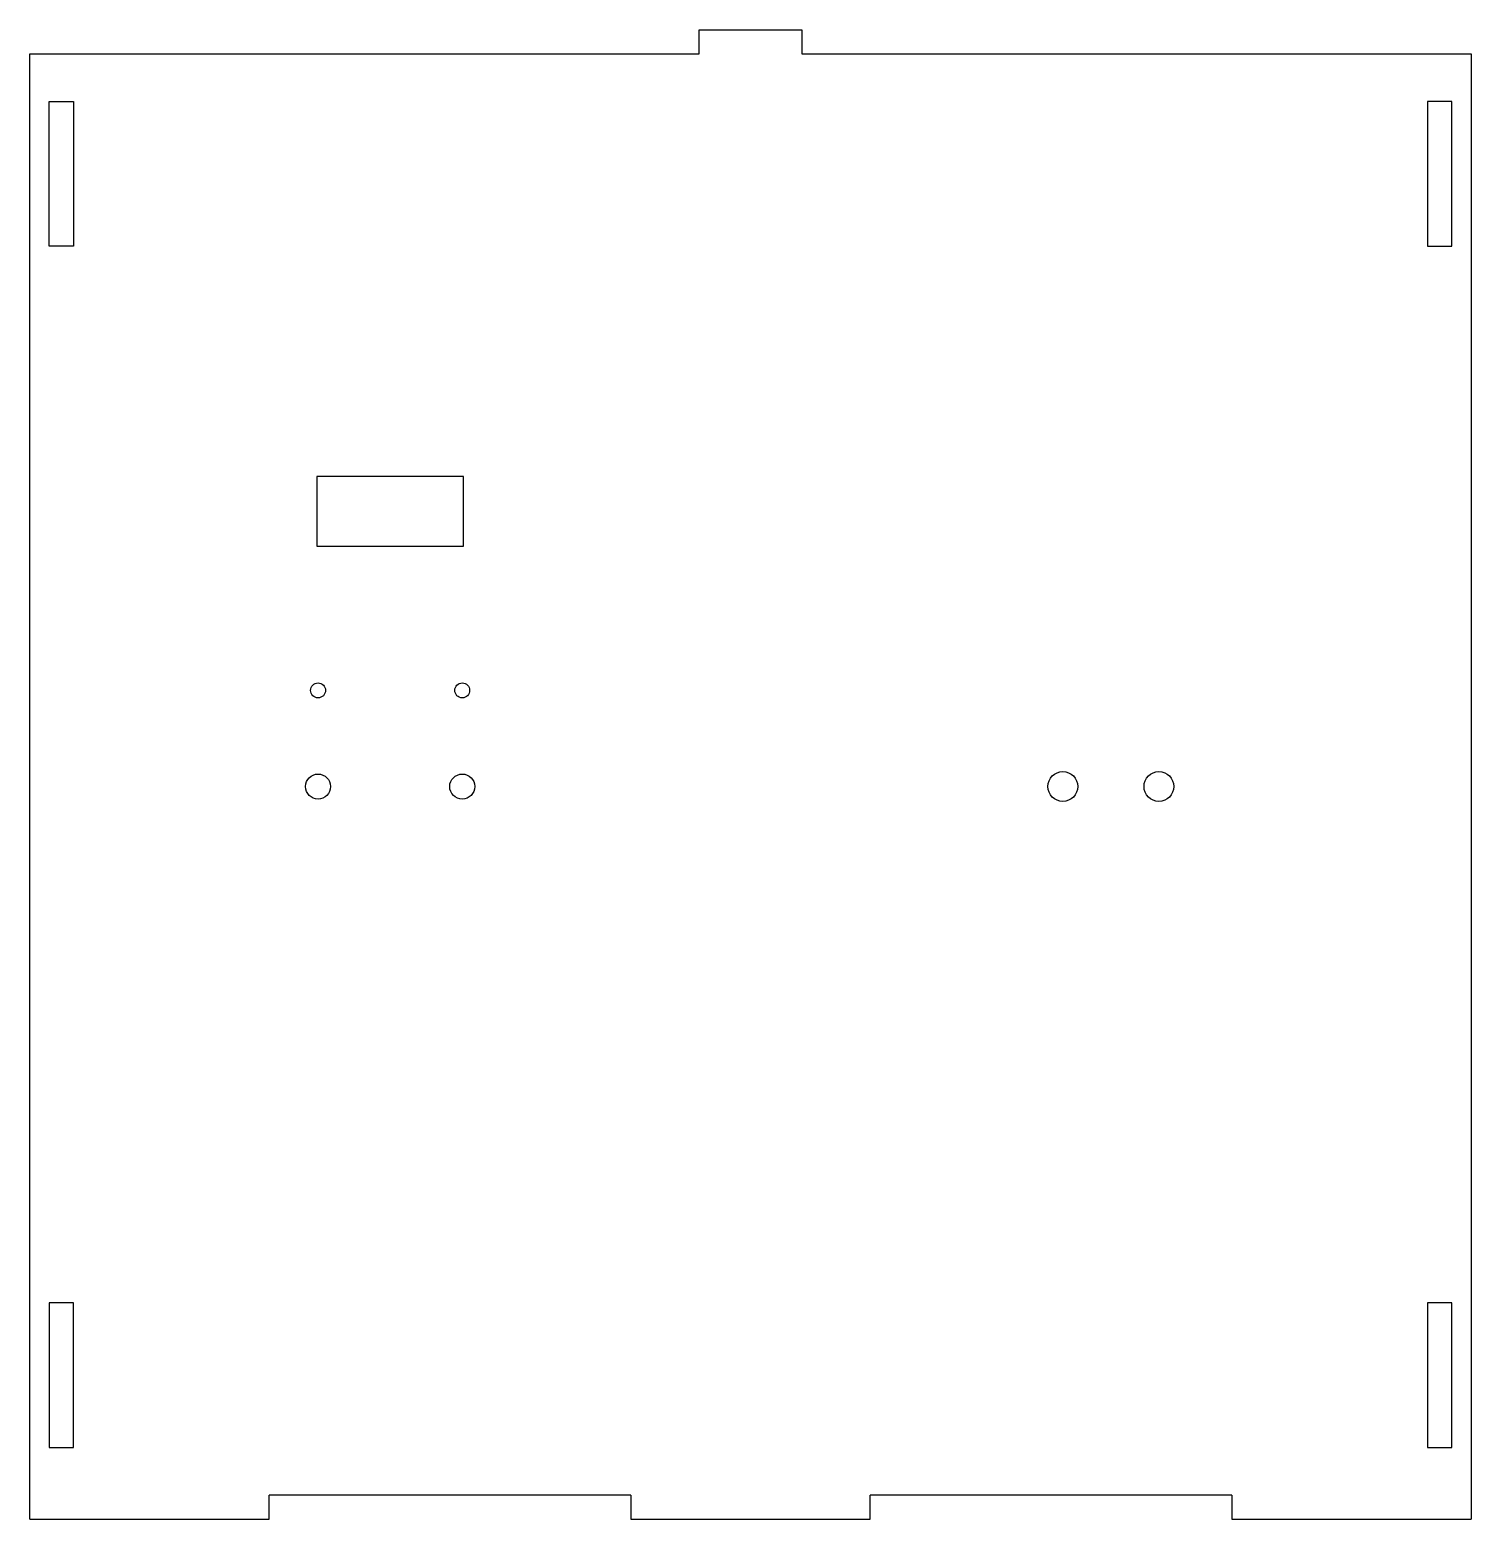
# Model space of a CAD drawing. Header units: millimetres. Extents: x -150 to 150, y -310 to 0.
import ezdxf

# ---------------------------------------------------------------- set-up
doc = ezdxf.new("R2010")
doc.units = ezdxf.units.MM

msp = doc.modelspace()

# ---------------------------------------------------------------- linework, layer by layer
at = {"color": 7, "linetype": 'Continuous', "lineweight": 25}
for p, q in [((-10.65, -5), (-10.65, 0)), ((-10.65, 0), (10.65, 0)), ((10.65, 0), (10.65, -5)), ((-150, -310), (-150, -5)), ((-150, -5), (-10.65, -5)), ((10.65, -5), (150, -5)), ((150, -5), (150, -310)), ((-146, -45.05), (-146, -14.95)), ((-146, -14.95), (-140.9, -14.95)), ((-140.9, -14.95), (-140.9, -45.05)), ((146, -14.95), (140.9, -14.95)), ((140.9, -14.95), (140.9, -45.05)), ((146, -45.05), (146, -14.95)), ((-140.9, -45.05), (-146, -45.05)), ((140.9, -45.05), (146, -45.05)), ((-59.75, -93), (-90.25, -93)), ((-90.25, -93), (-90.25, -107.5)), ((-59.75, -107.5), (-59.75, -93)), ((-90.25, -107.5), (-59.75, -107.5)), ((-140.9, -264.95), (-146, -264.95)), ((-146, -264.95), (-146, -295.05)), ((-140.9, -295.05), (-140.9, -264.95)), ((146, -264.95), (140.9, -264.95)), ((140.9, -264.95), (140.9, -295.05)), ((146, -295.05), (146, -264.95)), ((-146, -295.05), (-140.9, -295.05)), ((140.9, -295.05), (146, -295.05)), ((-24.9, -305), (-100.2, -305)), ((-100.2, -310), (-100.2, -305)), ((-24.9, -305), (-24.9, -310)), ((100.2, -305), (24.9, -305)), ((24.9, -310), (24.9, -305)), ((100.2, -305), (100.2, -310)), ((-150, -310), (-100.2, -310)), ((-24.9, -310), (24.9, -310)), ((100.2, -310), (150, -310))]:
    msp.add_line(p, q, dxfattribs=at)
for centre, radius in [((-90, -137.5), 1.55), ((-60, -137.5), 1.55), ((-90, -157.5), 2.6), ((-60, -157.5), 2.6), ((65, -157.5), 3.1), ((85, -157.5), 3.1)]:
    msp.add_circle(centre, radius, dxfattribs=at)

doc.saveas('drawing.dxf')
